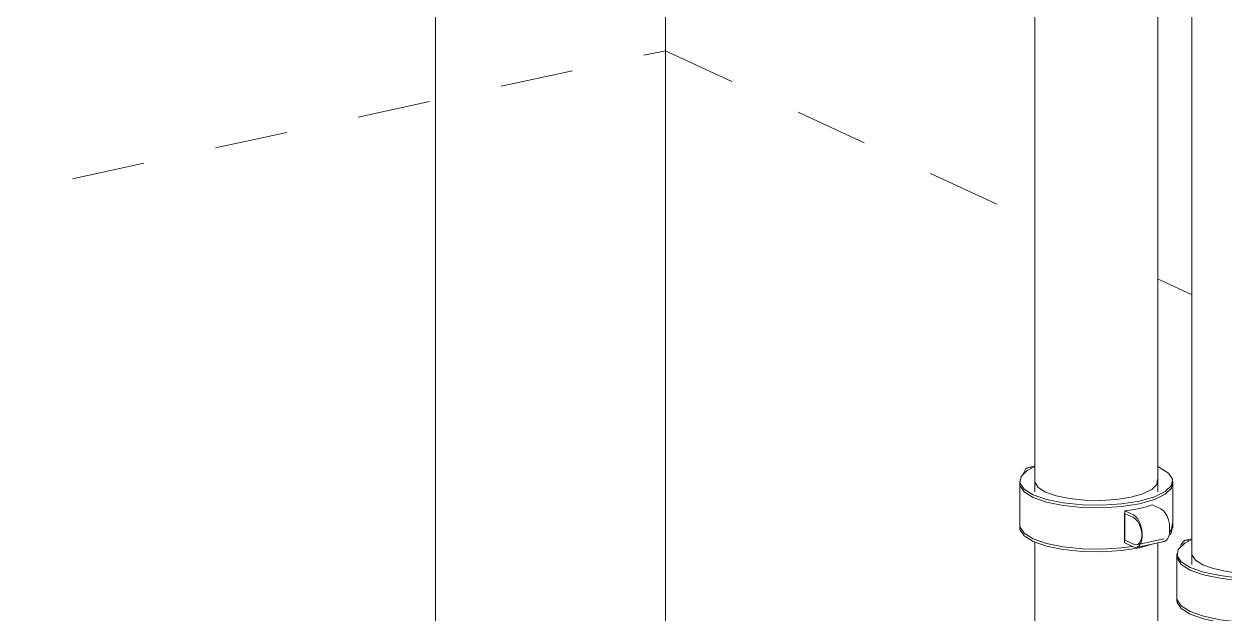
# Model space of a CAD drawing. Header units: metres. Extents: x 63 to 378, y -27 to 78.
# Drawn here: x 367.51 to 369.162, y 9.855 to 10.661 of the extents above; entities that cross this region are included whole.
import ezdxf

# ---------------------------------------------------------------- set-up
doc = ezdxf.new("R2010")
doc.units = ezdxf.units.M
doc.linetypes.add('Centre', pattern=[0.03175, 0.00635, -0.004763, 0.015875, -0.004763])
doc.layers.add('A-FLOR-LEVL', color=7, linetype='Continuous', lineweight=9)
doc.layers.add('P-PIPE', color=7, linetype='Continuous', lineweight=18)
doc.layers.add('G-ANNO-SYMB', color=7, linetype='Continuous', lineweight=9, true_color=0x0091c9)

# ---------------------------------------------------------------- blocks, each defined once
blk = doc.blocks.new('Victaulic-IPS-Rigid Coupling Style 07-W07-107 - AC-V623-3D BUITRON TUBERIA')
at = {"layer": 'P-PIPE', "color": 1, "true_color": 0xff0000}
for p, q in [((25.5641, 10.0571), (25.555, 10.0551)), ((25.5431, 10.0364), (25.5431, 9.9762)), ((25.564, 10.0344), (25.5637, 10.0364)), ((25.7526, 9.9762), (25.7526, 10.0364)), ((25.6953, 10.0145), (25.6757, 10.0113)), ((25.6323, 10.0103), (25.6114, 10.0125)), ((25.6542, 10.0099), (25.6323, 10.0103)), ((25.6757, 10.0113), (25.6542, 10.0099)), ((25.7244, 10.0038), (25.7363, 9.9983)), ((25.6986, 9.9901), (25.6867, 9.9956)), ((25.6867, 9.9956), (25.6867, 9.9555)), ((25.6867, 9.9555), (25.6986, 9.95)), ((25.703, 9.9493), (25.7408, 9.9575))]:
    blk.add_line(p, q, dxfattribs=at)
for points in [[(25.5635, 10.056, 0), (25.5534, 10.0508, 0), (25.5449, 10.0426, 0), (25.5434, 10.0339, 0), (25.549, 10.0255, 0), (25.5613, 10.0178, 0), (25.5796, 10.0113, 0), (25.6025, 10.0066, 0), (25.6285, 10.0039, 0), (25.6558, 10.0034, 0), (25.6825, 10.0052, 0), (25.707, 10.0091, 0)], [(25.5594, 10.0545, 0), (25.5563, 10.0552, 0), (25.5535, 10.0546, 0), (25.551, 10.0525, 0), (25.5491, 10.0492, 0), (25.548, 10.0457, 0)], [(25.707, 10.0091, 0), (25.7273, 10.0148, 0), (25.7423, 10.0221, 0), (25.7508, 10.0303, 0), (25.7523, 10.0389, 0), (25.7467, 10.0474, 0), (25.7344, 10.0551, 0), (25.7321, 10.0561, 0)], [(25.6114, 10.0125, 0), (25.593, 10.0163, 0), (25.5784, 10.0214, 0), (25.5685, 10.0276, 0), (25.564, 10.0344, 0)], [(25.7318, 10.0384, 0), (25.7306, 10.0315, 0), (25.7237, 10.0249, 0), (25.7117, 10.0191, 0), (25.6953, 10.0145, 0)], [(25.707, 9.999, 0), (25.6971, 9.9972, 0), (25.6867, 9.9956, 0)], [(25.7244, 10.0038, 0), (25.7161, 10.0013, 0), (25.707, 9.999, 0)], [(25.7363, 9.9983, 0), (25.7394, 9.9962, 0), (25.7423, 9.9928, 0), (25.7448, 9.9885, 0), (25.7466, 9.9834, 0), (25.7478, 9.978, 0), (25.7482, 9.9727, 0), (25.7482, 9.9709, 0)], [(25.6986, 9.95, 0), (25.7016, 9.9492, 0), (25.7045, 9.9499, 0), (25.707, 9.9519, 0), (25.7089, 9.9552, 0), (25.7101, 9.9595, 0), (25.7105, 9.9645, 0), (25.7101, 9.9699, 0), (25.7089, 9.9753, 0), (25.707, 9.9803, 0), (25.7045, 9.9847, 0), (25.7016, 9.988, 0), (25.6986, 9.9901, 0)], [(25.697, 9.9469, 0), (25.6825, 9.9449, 0), (25.6558, 9.9432, 0), (25.6285, 9.9436, 0), (25.6025, 9.9463, 0), (25.5796, 9.9511, 0), (25.5613, 9.9575, 0), (25.549, 9.9652, 0), (25.5434, 9.9737, 0), (25.5431, 9.9762, 0)], [(25.7523, 9.9787, 0), (25.7508, 9.97, 0), (25.7489, 9.9674, 0)]]:
    blk.add_polyline3d(points, dxfattribs=at)
blk = doc.blocks.new('Victaulic-IPS-Rigid Coupling Style 07-W07-107 - AC-V620-3D BUITRON TUBERIA')
at = {"layer": 'P-PIPE', "color": 1, "true_color": 0xff0000}
for p, q in [((25.5431, 9.5548), (25.5431, 9.4946)), ((25.7526, 9.4946), (25.7526, 9.5548)), ((25.6986, 9.5085), (25.6866, 9.514)), ((25.6866, 9.514), (25.6866, 9.4738)), ((25.6866, 9.4738), (25.6986, 9.4683)), ((25.703, 9.4677), (25.7408, 9.4759)), ((25.7273, 9.473), (25.707, 9.4672))]:
    blk.add_line(p, q, dxfattribs=at)
for points in [[(25.5548, 9.5735, 0), (25.5535, 9.573, 0), (25.551, 9.5709, 0)], [(25.5431, 9.5548, 0), (25.5434, 9.5523, 0), (25.549, 9.5439, 0), (25.5613, 9.5361, 0), (25.5796, 9.5297, 0), (25.6025, 9.525, 0), (25.6285, 9.5223, 0), (25.6558, 9.5218, 0), (25.6825, 9.5236, 0), (25.707, 9.5275, 0)], [(25.707, 9.5275, 0), (25.7273, 9.5332, 0), (25.7423, 9.5405, 0), (25.7508, 9.5487, 0), (25.7523, 9.5573, 0)], [(25.6986, 9.4683, 0), (25.7016, 9.4676, 0), (25.7045, 9.4683, 0), (25.707, 9.4703, 0), (25.7089, 9.4736, 0), (25.7101, 9.4779, 0), (25.7105, 9.4829, 0), (25.7101, 9.4883, 0), (25.7089, 9.4937, 0), (25.707, 9.4987, 0), (25.7045, 9.5031, 0), (25.7016, 9.5064, 0), (25.6986, 9.5085, 0)], [(25.707, 9.4672, 0), (25.6825, 9.4633, 0), (25.6558, 9.4615, 0), (25.6285, 9.462, 0), (25.6025, 9.4647, 0), (25.5796, 9.4695, 0), (25.5613, 9.4759, 0), (25.549, 9.4836, 0), (25.5434, 9.4921, 0), (25.5431, 9.4945, 0)], [(25.7482, 9.4929, 0), (25.7482, 9.491, 0), (25.7478, 9.486, 0), (25.7466, 9.4817, 0), (25.7448, 9.4785, 0), (25.7423, 9.4764, 0), (25.7394, 9.4757, 0)], [(25.7523, 9.4971, 0), (25.7508, 9.4884, 0), (25.7484, 9.4853, 0)]]:
    blk.add_polyline3d(points, dxfattribs=at)
blk = doc.blocks.new('Victaulic-IPS-Rigid Coupling Style 07-W07-107 - AC-V625-3D BUITRON TUBERIA')
at = {"layer": 'P-PIPE', "color": 11, "true_color": 0xff8080}
for p, q in [((25.7791, 9.9575), (25.77, 9.9556)), ((25.7582, 9.9369), (25.7582, 9.8767))]:
    blk.add_line(p, q, dxfattribs=at)
for points in [[(25.7786, 9.9565, 0), (25.7685, 9.9512, 0), (25.76, 9.943, 0), (25.7585, 9.9344, 0), (25.7641, 9.9259, 0), (25.7764, 9.9182, 0), (25.7946, 9.9118, 0), (25.8175, 9.9071, 0), (25.8333, 9.9052, 0)], [(25.7745, 9.955, 0), (25.7714, 9.9557, 0), (25.7685, 9.955, 0), (25.7661, 9.953, 0), (25.7642, 9.9497, 0), (25.7631, 9.9461, 0)], [(25.8333, 9.912, 0), (25.8265, 9.9129, 0), (25.8081, 9.9167, 0), (25.7935, 9.9219, 0), (25.7835, 9.9281, 0), (25.779, 9.9349, 0), (25.7788, 9.9369, 0)], [(25.8333, 9.8449, 0), (25.8175, 9.8468, 0), (25.7946, 9.8515, 0), (25.7764, 9.858, 0), (25.7641, 9.8657, 0), (25.7585, 9.8742, 0), (25.7582, 9.8766, 0)]]:
    blk.add_polyline3d(points, dxfattribs=at)
blk = doc.blocks.new('Victaulic-IPS-Rigid Coupling Style 07-W07-107 - AC-V626-3D BUITRON TUBERIA')
at = {"layer": 'P-PIPE', "color": 11, "true_color": 0xff8080}
blk.add_line((25.7582, 9.9333), (25.7582, 9.873), dxfattribs=at)
for points in [[(25.7699, 9.9519, 0), (25.7685, 9.9514, 0), (25.7661, 9.9494, 0)], [(25.7582, 9.9343, 0), (25.7585, 9.9308, 0), (25.7641, 9.9223, 0), (25.7764, 9.9146, 0), (25.7946, 9.9082, 0), (25.8175, 9.9035, 0), (25.8333, 9.9015, 0)], [(25.8333, 9.8413, 0), (25.8175, 9.8432, 0), (25.7946, 9.8479, 0), (25.7764, 9.8544, 0), (25.7641, 9.8621, 0), (25.7585, 9.8705, 0), (25.7582, 9.873, 0)]]:
    blk.add_polyline3d(points, dxfattribs=at)

msp = doc.modelspace()

# ---------------------------------------------------------------- linework, layer by layer
at = {"layer": 'A-FLOR-LEVL', "linetype": 'Centre'}
for p, q in [((365.0343, 9.9015), (368.3871, 10.6248)), ((368.3871, 10.6248), (368.8929, 10.3907)), ((369.0607, 10.313), (369.108, 10.2912))]:
    msp.add_line(p, q, dxfattribs=at)
at = {"layer": 'G-ANNO-SYMB'}
for p, q in [((368.3871, 19.1381), (368.3871, -15.897)), ((368.0724, 17.009), (368.0724, -18.0261))]:
    msp.add_line(p, q, dxfattribs=at)
at = {"layer": 'P-PIPE', "color": 1, "true_color": 0xff0000}
for p, q in [((368.8927, 12.1979), (368.8927, 10.0218)), ((369.061, 10.0218), (369.061, 12.0052)), ((368.8927, 9.953), (368.8927, 9.5438)), ((369.061, 9.5438), (369.061, 9.9522))]:
    msp.add_line(p, q, dxfattribs=at)
at = {"layer": 'P-PIPE', "color": 11, "true_color": 0xff8080}
msp.add_line((369.1077, 11.8884), (369.1077, 9.9223), dxfattribs=at)

# ---------------------------------------------------------------- block references
at = {"layer": 'P-PIPE', "color": 1, "true_color": 0xff0000}
for name, p in [('Victaulic-IPS-Rigid Coupling Style 07-W07-107 - AC-V623-3D BUITRON TUBERIA', (343.3289, 0)), ('Victaulic-IPS-Rigid Coupling Style 07-W07-107 - AC-V620-3D BUITRON TUBERIA', (343.3289, 0.478))]:
    msp.add_blockref(name, p, dxfattribs=at)
at = {"layer": 'P-PIPE', "color": 11, "true_color": 0xff8080}
for name in ['Victaulic-IPS-Rigid Coupling Style 07-W07-107 - AC-V625-3D BUITRON TUBERIA', 'Victaulic-IPS-Rigid Coupling Style 07-W07-107 - AC-V626-3D BUITRON TUBERIA']:
    msp.add_blockref(name, (343.3289, 0), dxfattribs=at)

doc.saveas('drawing.dxf')
